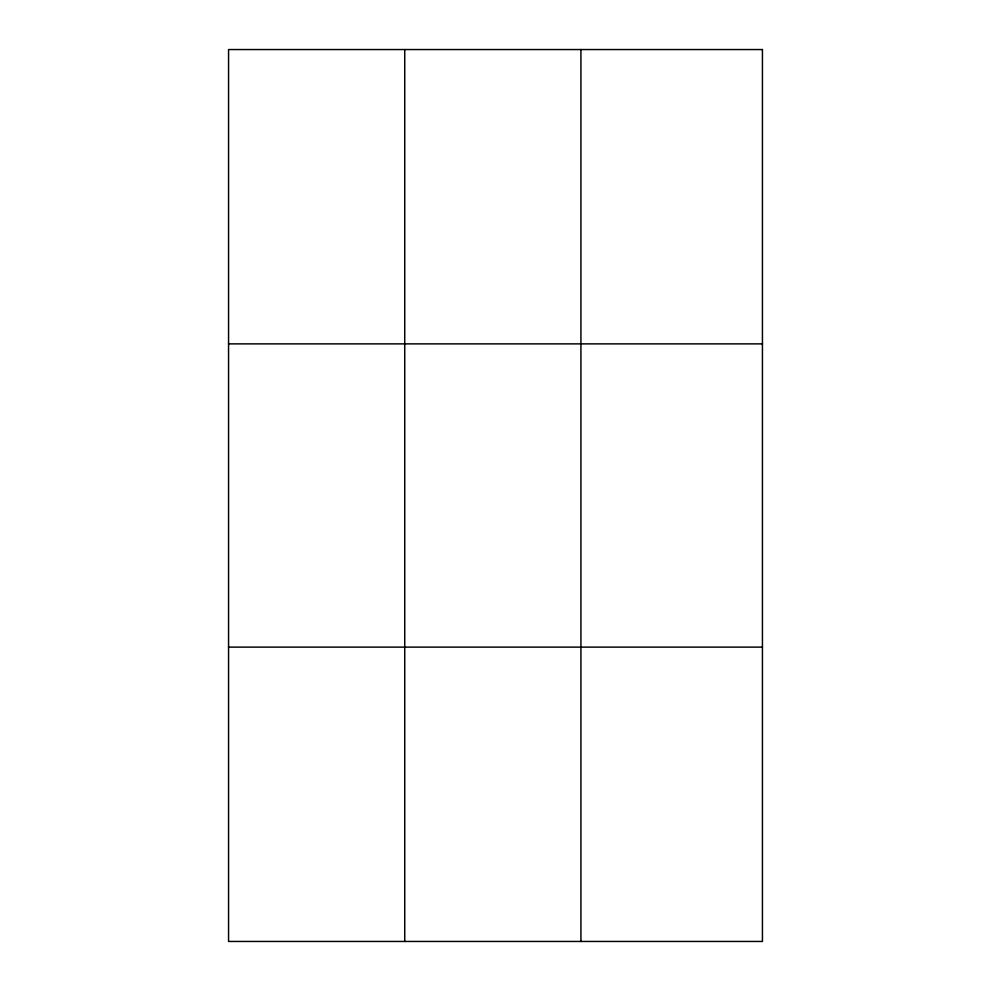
<?xml version="1.0" encoding="UTF-8"?>
<svg xmlns="http://www.w3.org/2000/svg" width="991" height="991" viewBox="0 0 991 991"><rect width="100%" height="100%" fill="white"/><g stroke="black" fill="none" stroke-linecap="round" stroke-linejoin="round"><path stroke-width="1.49" d="M228.562 343.877L762.438 343.877M228.562 647.123L762.438 647.123M580.924 49.55L580.924 941.45M404.737 49.55L404.737 941.45M762.438 49.55L762.438 941.45L228.562 941.45L228.562 49.55L762.438 49.55"/></g></svg>
